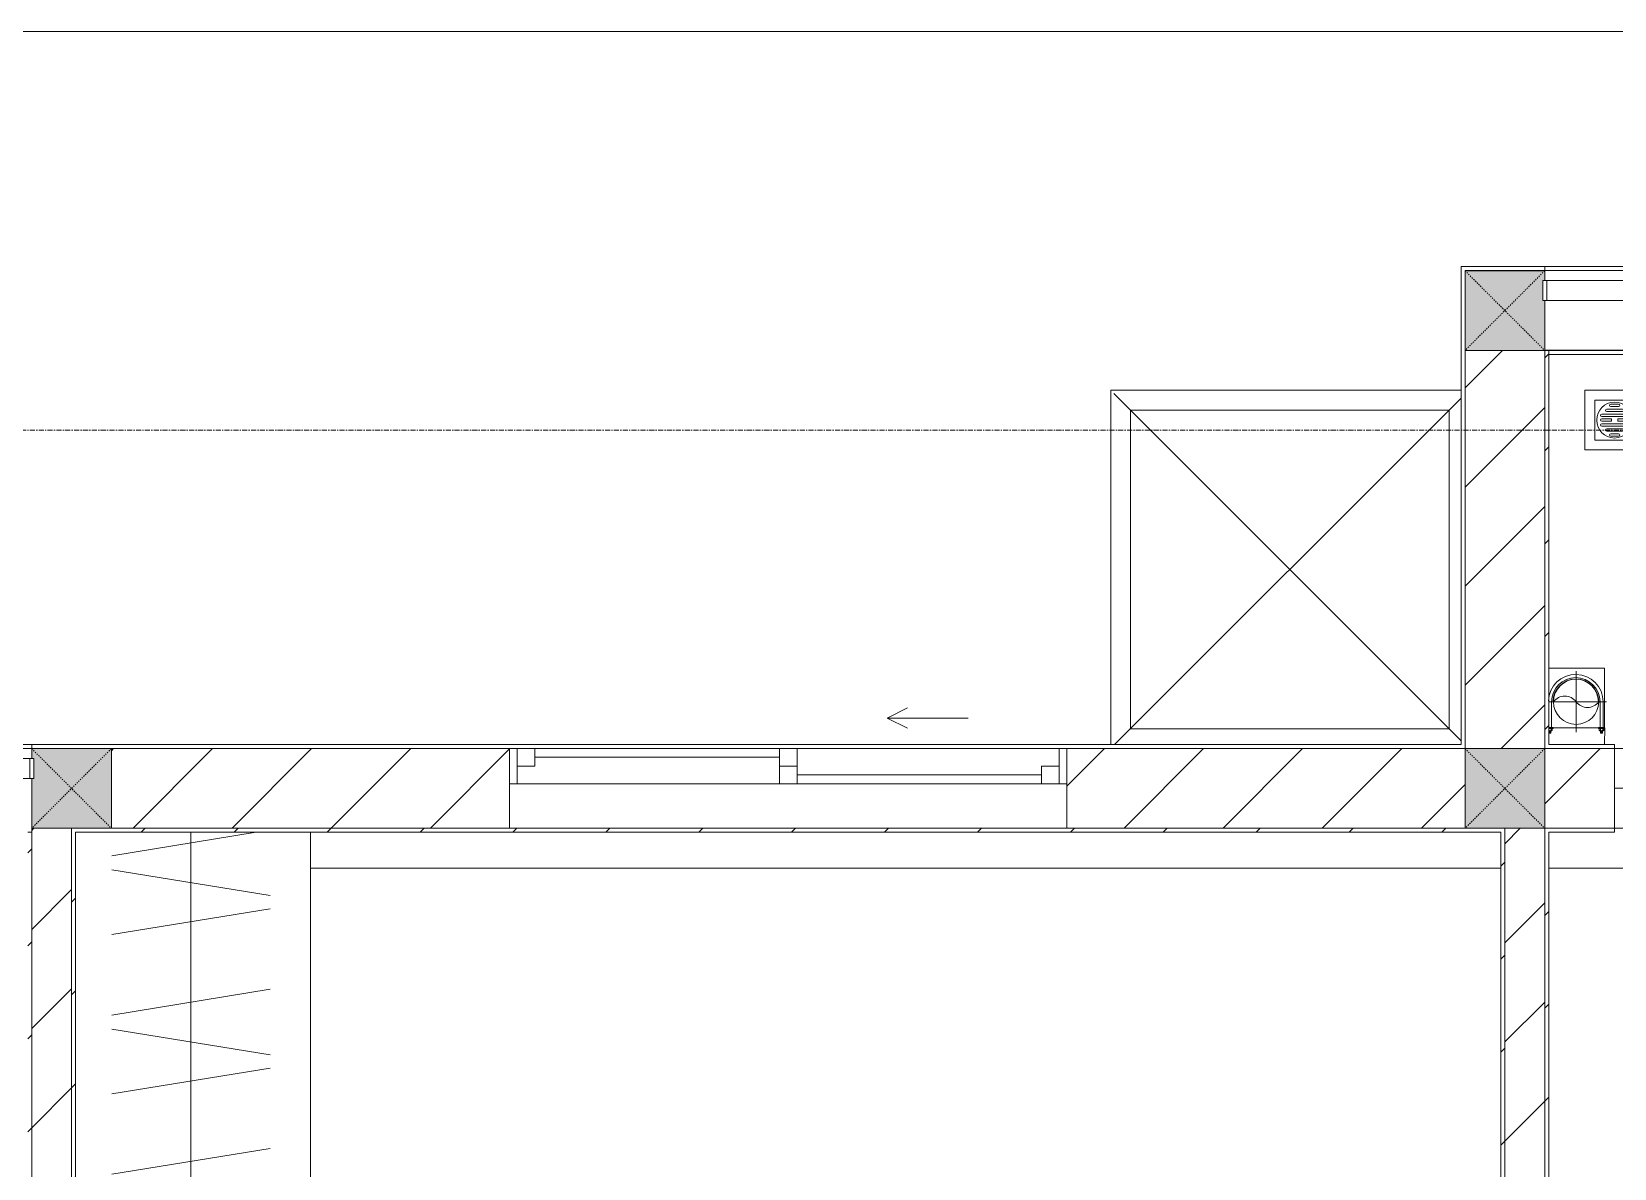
# Model space of a CAD drawing. Header units: millimetres. Extents: x 5356 to 209803, y -16346 to 109894.
# Drawn here: x 62252 to 66228, y 43483 to 46337 of the extents above; entities that cross this region are included whole.
import ezdxf

# ---------------------------------------------------------------- set-up
doc = ezdxf.new("R2010")
doc.units = ezdxf.units.MM
for name, pattern in [('Dash', [6, 3, -3]), ('Grid Line', [22.225, 12.7, -3.175, 3.175, -3.175]), ('IMPORT-CENTER _3_', [10.16, 6.35, -1.27, 1.27, -1.27])]:
    doc.linetypes.add(name, pattern=pattern)
for name, color, linetype, lineweight in [('0-1', 7, 'Continuous', 5), ('A-DOOR', 31, 'Continuous', 9), ('A-DOOR-FRAM', 31, 'Continuous', 9), ('A-DOOR-HDLN', 31, 'Dash', 9), ('A-FLOR-1', 9, 'Continuous', 9), ('A-FLOR-HRAL', 11, 'Continuous', 9), ('A-FLOR-HRAL-1', 9, 'Continuous', 9), ('A-GLAZ', 151, 'Continuous', 9), ('A-WALL', 113, 'Continuous', 9), ('A-WALL-1', 253, 'Continuous', 18), ('A-WALL-3', 113, 'Continuous', 18), ('A-WALL-PATT-1', 10, 'Continuous', 9), ('A-WALL-PATT-2', 9, 'Continuous', 9), ('A-WALL-PATT-3', 111, 'Continuous', 9), ('G-IMPT', 8, 'Continuous', 9), ('G-IMPT-2', 8, 'IMPORT-CENTER _3_', 9), ('I-FURN', 30, 'Continuous', 9), ('I-FURN-1', 9, 'Continuous', 9), ('I-WALL-1', 253, 'Continuous', 18), ('I-WALL-2', 9, 'Continuous', 9), ('M-EQPM', 50, 'Continuous', 9), ('S-BEAM-1', 9, 'Continuous', 9), ('S-COLS', 52, 'Continuous', 9), ('S-COLS-1', 254, 'Continuous', 5), ('S-COLS-4', 52, 'Continuous', 18), ('S-COLS-5', 52, 'Dash', 9), ('S-COLS-HDLN', 52, 'Dash', 9), ('S-GRID-1', 1, 'Grid Line', 9)]:
    doc.layers.add(name, color=color, linetype=linetype, lineweight=lineweight)
pattern_1 = [(45, (0, 0), (-116.67262, 116.67262), [])]
pattern_2 = [(45, (0, 0), (-124.4508, 124.4508), [])]

# ---------------------------------------------------------------- blocks, each defined once
blk = doc.blocks.new('NCV_TKTC_KET CAU_rvt-1-TKCS_MB ĐỊNH VỊ MỐC TỌA ĐỘ CÔNG TRÌNH')
at = {"layer": 'S-BEAM-1'}
blk.add_line((66052.6, 45537.4), (69052.6, 45537.4), dxfattribs=at)
blk = doc.blocks.new('TU DO LV A - TU DO LV A-V20-TKCS_MB ĐỊNH VỊ MỐC TỌA ĐỘ CÔNG TRÌNH')
at = {"layer": 'I-FURN'}
for p, q in [((10, 0), (2990, 0)), ((169, -101), (104.4, -499)), ((202.5, -101), (267.1, -499)), ((404.3, -101), (468.9, -499)), ((569, -101), (504.4, -499)), ((602.5, -101), (667.1, -499)), ((804.3, -101), (868.9, -499)), ((969, -101), (904.4, -499)), ((1002.5, -101), (1067.1, -499)), ((1204.3, -101), (1268.9, -499)), ((1369, -101), (1304.4, -499)), ((1402.5, -101), (1467.1, -499)), ((1604.3, -101), (1668.9, -499)), ((1769, -101), (1704.4, -499)), ((1802.5, -101), (1867.1, -499)), ((2004.3, -101), (2068.9, -499)), ((2169, -101), (2104.4, -499)), ((2202.5, -101), (2267.1, -499)), ((2404.3, -101), (2468.9, -499)), ((2569, -101), (2504.4, -499)), ((2602.5, -101), (2667.1, -499)), ((2804.3, -101), (2868.9, -499)), ((2969, -101), (2904.4, -499)), ((10, -136.3), (68.9, -499)), ((10, -300), (2990, -300))]:
    blk.add_line(p, q, dxfattribs=at)
at = {"layer": 'I-FURN-1'}
blk.add_line((10, 0), (2990, 0), dxfattribs=at)
blk = doc.blocks.new('Railing - 50 x 10mm-457210-TKCS_MB ĐỊNH VỊ MỐC TỌA ĐỘ CÔNG TRÌNH')
at = {"layer": 'A-FLOR-HRAL-1'}
for p, q in [((25, 5), (-25, 5)), ((-25, 5), (-25, -5)), ((25, -5), (25, 5)), ((-25, -5), (25, -5))]:
    blk.add_line(p, q, dxfattribs=at)
blk = doc.blocks.new('Railing - Railing-1033686-TKCS_MB ĐỊNH VỊ MỐC TỌA ĐỘ CÔNG TRÌNH')
at = {"layer": 'A-FLOR-HRAL-1'}
for p, q in [((39338.4, 35251.3), (38294.1, 35251.3)), ((38294.1, 35201.3), (39338.4, 35201.3))]:
    blk.add_line(p, q, dxfattribs=at)
at = {"extrusion": (0, 0, -1), "zscale": -1, "rotation": 270}
for p in [(-38219.1, 35226.3), (-39344.1, 35226.3)]:
    blk.add_blockref('Railing - 50 x 10mm-457210-TKCS_MB ĐỊNH VỊ MỐC TỌA ĐỘ CÔNG TRÌNH', p, dxfattribs=at)
blk = doc.blocks.new('NCV_TKTC_TANG 1_rvt-1-TKCS_MB ĐỊNH VỊ MỐC TỌA ĐỘ CÔNG TRÌNH')
at = {"layer": 'A-WALL-PATT-1'}
h = blk.add_hatch(dxfattribs=at)
h.set_pattern_fill('FP_2', color=256, style=0, pattern_type=2)
h.set_pattern_definition(pattern_2)
h.paths.add_polyline_path([(62352.6, 41336.9), (62352.6, 44336.9), (62252.6, 44336.9), (62252.6, 41336.9)])
h = blk.add_hatch(dxfattribs=at)
h.set_pattern_fill('FP_2', color=256, style=0, pattern_type=2)
h.set_pattern_definition(pattern_2)
h.paths.add_polyline_path([(66052.6, 41336.9), (66052.6, 44336.9), (65952.6, 44336.9), (65952.6, 41336.9)])
at = {"layer": 'A-WALL-PATT-2'}
h = blk.add_hatch(dxfattribs=at)
h.set_pattern_fill('FP_3', color=256, style=0, pattern_type=2)
h.set_pattern_definition(pattern_1)
h.paths.add_polyline_path([(66062.6, 44536.9), (66062.6, 45536.9), (66052.6, 45536.9), (66052.6, 44536.9)])
h = blk.add_hatch(dxfattribs=at)
h.set_pattern_fill('FP_3', color=256, style=0, pattern_type=2)
h.set_pattern_definition(pattern_1)
h.paths.add_polyline_path([(66062.6, 44536.9), (66227.6, 44537.4), (66227.6, 44546.9), (66062.6, 44546.9), (66062.6, 44537.4)])
h.paths.add_polyline_path([(68727.6, 44536.9), (69052.6, 44536.9), (69052.6, 44546.9), (68727.6, 44546.9), (68727.6, 44537.4)])
h = blk.add_hatch(dxfattribs=at)
h.set_pattern_fill('FP_3', color=256, style=0, pattern_type=2)
h.set_pattern_definition(pattern_1)
h.paths.add_polyline_path([(62246.8, 41226.9), (62252.6, 41226.9), (62252.6, 44326.9), (62242.6, 44326.9), (62242.6, 41226.9)])
h = blk.add_hatch(dxfattribs=at)
h.set_pattern_fill('FP_3', color=256, style=0, pattern_type=2)
h.set_pattern_definition(pattern_1)
h.paths.add_polyline_path([(62362.6, 41336.9), (62362.6, 44336.9), (62352.6, 44336.9), (62352.6, 41336.9)])
h = blk.add_hatch(dxfattribs=at)
h.set_pattern_fill('FP_3', color=256, style=0, pattern_type=2)
h.set_pattern_definition(pattern_1)
h.paths.add_polyline_path([(62362.6, 44326.9), (65952.6, 44326.9), (65952.6, 44336.9), (62362.6, 44336.9)])
h = blk.add_hatch(dxfattribs=at)
h.set_pattern_fill('FP_3', color=256, style=0, pattern_type=2)
h.set_pattern_definition(pattern_1)
h.paths.add_polyline_path([(65942.6, 41336.9), (65952.6, 41336.9), (65952.6, 44326.9), (65942.6, 44326.9), (65942.6, 41346.9)])
h = blk.add_hatch(dxfattribs=at)
h.set_pattern_fill('FP_3', color=256, style=0, pattern_type=2)
h.set_pattern_definition(pattern_1)
h.paths.add_polyline_path([(66062.6, 41236.9), (66062.6, 44336.9), (66052.6, 44336.9), (66052.6, 41236.9)])
h = blk.add_hatch(dxfattribs=at)
h.set_pattern_fill('FP_3', color=256, style=0, pattern_type=2)
h.set_pattern_definition(pattern_1)
h.paths.add_polyline_path([(66062.6, 44326.9), (66227.6, 44326.9), (66227.6, 44336.9), (66062.6, 44336.9)])
h.paths.add_polyline_path([(68904.2, 44326.9), (68977.6, 44326.9), (68977.6, 44336.9), (68727.6, 44336.9), (68727.6, 44326.9)])
at = {"layer": 'A-FLOR-1'}
for p, q in [((68727.6, 44336.9), (66227.6, 44336.9)), ((66227.6, 44336.9), (68727.6, 44336.9))]:
    blk.add_line(p, q, dxfattribs=at)
at = {"layer": 'A-WALL-1'}
for p, q in [((62252.6, 44336.9), (62252.6, 41336.9)), ((62352.6, 44336.9), (62252.6, 44336.9)), ((62352.6, 41336.9), (62352.6, 44336.9)), ((66052.6, 44336.9), (65952.6, 44336.9)), ((65952.6, 44336.9), (65952.6, 41336.9)), ((66052.6, 41336.9), (66052.6, 44336.9))]:
    blk.add_line(p, q, dxfattribs=at)
at = {"layer": 'I-WALL-1'}
for p, q in [((66062.6, 45536.9), (66052.6, 45536.9)), ((66052.6, 45536.9), (66052.6, 44536.9)), ((66062.6, 44546.9), (66062.6, 45536.9)), ((66052.6, 44536.9), (66062.6, 44536.9)), ((66227.6, 44546.9), (66062.6, 44546.9)), ((66062.6, 44536.9), (66227.6, 44536.9)), ((66227.6, 44537.4), (66227.6, 44546.9)), ((62252.6, 44326.9), (62242.6, 44326.9)), ((62252.6, 41336.9), (62252.6, 44326.9)), ((62362.6, 44336.9), (62352.6, 44336.9)), ((62352.6, 44336.9), (62352.6, 41336.9)), ((65952.6, 44336.9), (62362.6, 44336.9)), ((62362.6, 41346.9), (62362.6, 44326.9)), ((62362.6, 44326.9), (65942.6, 44326.9)), ((65942.6, 44326.9), (65942.6, 41346.9)), ((65952.6, 44326.9), (65952.6, 44336.9)), ((65952.6, 41336.9), (65952.6, 44326.9)), ((66062.6, 44336.9), (66052.6, 44336.9)), ((66052.6, 44336.9), (66052.6, 41336.9)), ((66227.6, 44336.9), (66062.6, 44336.9)), ((66062.6, 41236.9), (66062.6, 44326.9)), ((66062.6, 44326.9), (66227.6, 44326.9)), ((66227.6, 44326.9), (66227.6, 44336.9))]:
    blk.add_line(p, q, dxfattribs=at)
at = {"layer": 'I-WALL-2'}
for p, q in [((66062.6, 45536.9), (69042.6, 45536.9)), ((69042.6, 45526.9), (66062.6, 45526.9))]:
    blk.add_line(p, q, dxfattribs=at)
at = {"layer": 'A-FLOR-HRAL-1'}
blk.add_blockref('Railing - Railing-1033686-TKCS_MB ĐỊNH VỊ MỐC TỌA ĐỘ CÔNG TRÌNH', (22908.5, 9260.7), dxfattribs=at)
at = {"layer": 'I-FURN-1', "rotation": 270.0000000000002}
blk.add_blockref('TU DO LV A - TU DO LV A-V20-TKCS_MB ĐỊNH VỊ MỐC TỌA ĐỘ CÔNG TRÌNH', (62952.6, 44336.9), dxfattribs=at)
blk = doc.blocks.new('1_FAMILY RVT - W01-WxH 1400x1400xmm-389822-TKCS_MB ĐỊNH VỊ MỐC TỌA ĐỘ CÔNG TRÌNH')
at = {"layer": 'A-GLAZ'}
for p, q in [((248.4, 172.39), (299.2, 197.79)), ((248.4, 172.39), (299.2, 146.99)), ((248.4, 172.39), (451.6, 172.39)), ((-700, 96.19), (-700, -103.81)), ((700, 96.19), (-700, 96.19)), ((-700, 96.19), (-636.5, 96.19)), ((-680.95, 96.19), (-680.95, 7.29)), ((-636.5, 96.19), (-22.225, 96.19)), ((-636.5, 96.19), (-636.5, 51.74)), ((-22.225, 7.29), (-22.225, 96.19)), ((-22.225, 96.19), (22.225, 96.19)), ((22.225, 96.19), (680.95, 96.19)), ((22.225, 96.19), (22.225, 7.29)), ((680.95, 96.19), (700, 96.19)), ((680.95, 96.19), (680.95, 7.29)), ((700, -103.81), (700, 96.19)), ((-636.5, 51.74), (-680.95, 51.74)), ((-636.5, 73.965), (-22.225, 73.965)), ((22.225, 51.74), (-22.225, 51.74)), ((636.5, 51.74), (636.5, 7.29)), ((680.95, 51.74), (636.5, 51.74)), ((-700, 7.29), (-680.95, 7.29)), ((-680.95, 7.29), (-22.225, 7.29)), ((-22.225, 7.29), (22.225, 7.29)), ((22.225, 29.515), (636.5, 29.515)), ((22.225, 7.29), (636.5, 7.29)), ((636.5, 7.29), (700, 7.29)), ((-700, -103.81), (700, -103.81))]:
    blk.add_line(p, q, dxfattribs=at)
blk = doc.blocks.new('DEG_02-DEG_03 - DEG_02-2500x2400mm-CỬA ĐI 02 CÁNH TRƯỢT-625766-TKCS_MB ĐỊNH VỊ MỐC TỌA ĐỘ CÔNG TRÌNH')
at = {"layer": 'A-DOOR'}
for p, q in [((-1110, 100), (-1210, 100)), ((-1210, 100), (-1210, 60)), ((-1110, 60), (-1110, 100)), ((-1110, 100), (-50, 100)), ((50, 100), (-50, 100)), ((-50, 100), (-50, 60)), ((50, 60), (50, 100)), ((-1210, 60), (-1110, 60)), ((-50, 60), (-1110, 60)), ((50, 60), (-50, 60)), ((-50, 60), (-50, 20)), ((-50, 60), (50, 60)), ((50, 20), (50, 60)), ((50, 60), (1110, 60)), ((1210, 60), (1110, 60)), ((1110, 60), (1110, 20)), ((1210, 20), (1210, 60)), ((-50, 20), (50, 20)), ((1110, 20), (50, 20)), ((1110, 20), (1210, 20))]:
    blk.add_line(p, q, dxfattribs=at)
at = {"layer": 'A-DOOR-FRAM'}
for p, q in [((-1210, 100), (-1250, 100)), ((-1250, 100), (-1250, 0)), ((-1210, 0), (-1210, 100)), ((1250, 100), (1210, 100)), ((1210, 100), (1210, 0)), ((1250, 0), (1250, 100)), ((-1250, 0), (-1210, 0)), ((1210, 0), (1250, 0))]:
    blk.add_line(p, q, dxfattribs=at)
at = {"layer": 'A-DOOR-HDLN'}
for p, q in [((-320.4, 151.1), (-355, 171.1)), ((320.4, 151.1), (355, 171.1)), ((-500.4, 151.1), (-320.4, 151.1)), ((-320.4, 151.1), (-355, 131.1)), ((320.4, 151.1), (355, 131.1)), ((500.4, 151.1), (320.4, 151.1))]:
    blk.add_line(p, q, dxfattribs=at)
blk = doc.blocks.new('Railing - 50 x 10mm-1251311-TKCS_MB ĐỊNH VỊ MỐC TỌA ĐỘ CÔNG TRÌNH')
at = {"layer": 'A-FLOR-HRAL'}
for p, q in [((25, 5), (-25, 5)), ((-25, 5), (-25, -5)), ((25, -5), (25, 5)), ((-25, -5), (25, -5))]:
    blk.add_line(p, q, dxfattribs=at)
blk = doc.blocks.new('Railing - Railing-1601271-TKCS_MB ĐỊNH VỊ MỐC TỌA ĐỘ CÔNG TRÌNH')
at = {"layer": 'A-FLOR-HRAL'}
for p, q in [((69047.6, 45712.4), (66057.6, 45712.4)), ((66057.6, 45662.4), (69047.6, 45662.4))]:
    blk.add_line(p, q, dxfattribs=at)
at = {"rotation": 90}
for p in [(66052.6, 45687.4), (69052.6, 45687.4)]:
    blk.add_blockref('Railing - 50 x 10mm-1251311-TKCS_MB ĐỊNH VỊ MỐC TỌA ĐỘ CÔNG TRÌNH', p, dxfattribs=at)
blk = doc.blocks.new('TKTC_XREF_251221_MB TANG 1 - TKTC_XREF_260130_MB TANG 1_dwg_THU NUOC - THU NUOC-444531-TKCS_MB TẦNG 1-4202124-TKCS_MB ĐỊNH VỊ MỐC TỌA ĐỘ CÔNG TRÌNH')
at = {"layer": 'M-EQPM'}
for p, q in [((-23.3, 10.8), (40.9, 10.8)), ((40.9, 4.8), (-23.3, 4.8)), ((-11, 23.3), (28.5, 23.3)), ((28.5, 17.3), (-11, 17.3)), ((-1.1, 35.6), (18.5, 35.6)), ((18.5, 29.6), (-1.1, 29.6)), ((-23.3, -13.6), (40.9, -13.6)), ((40.9, -19.6), (-23.3, -19.6)), ((-11, -26.1), (28.5, -26.1)), ((28.5, -32.1), (-11, -32.1)), ((-1.1, -38.5), (18.5, -38.5)), ((18.5, -44.5), (-1.1, -44.5))]:
    blk.add_line(p, q, dxfattribs=at)
at = {"layer": 'M-EQPM', "flags": 128}
for points in [[(83.7, -79.4), (83.7, 70.6), (-66.3, 70.6), (-66.3, -79.4)], [(58.7, -54.4), (58.7, 45.6), (-41.3, 45.6), (-41.3, -54.4)]]:
    blk.add_lwpolyline(points, close=True, dxfattribs=at)
for points in [[(-23.3, -1.2), (0.7, -1.2), (0.7, -7.2), (-23.3, -7.2)], [(40.9, -7.2), (16.7, -7.2), (16.7, -1.2), (40.9, -1.2)]]:
    blk.add_lwpolyline(points, dxfattribs=at)
at = {"layer": 'M-EQPM'}
for centre, radius, start, end in [((8.7, -4.4), 45, 360, 180), ((8.7, -4.4), 45, 360, 180), ((-23.3, 7.8), 3, 90, 270), ((-11, 20.3), 3, 90, 270), ((-1.1, 32.6), 3, 90, 270), ((18.5, 32.6), 3, 270, 90), ((28.5, 20.3), 3, 270, 90), ((40.9, 7.8), 3, 270, 90), ((8.7, -4.4), 45, 180, 360), ((8.7, -4.4), 45, 180, 360), ((-23.3, -4.2), 3, 90, 270), ((-23.3, -16.6), 3, 90, 270), ((-11, -29.1), 3, 90, 270), ((-1.1, -41.5), 3, 90, 270), ((18.5, -41.5), 3, 270, 90), ((28.5, -29.1), 3, 270, 90), ((40.9, -4.2), 3, 270, 90), ((40.9, -16.6), 3, 270, 90)]:
    blk.add_arc(centre, radius, start, end, dxfattribs=at)
blk = doc.blocks.new('TKTC_XREF_251221_MB TANG 1 - TKTC_XREF_260130_MB TANG 1_dwg_CUM U_DN100-V216-TKCS_MB ĐỊNH VỊ MỐC TỌA ĐỘ CÔNG TRÌNH')
at = {"layer": 'G-IMPT'}
blk.add_hatch(color=256, dxfattribs=at).paths.add_polyline_path([(0, 61), (15.8, 58.9), (30.5, 52.8), (43.1, 43.1), (52.8, 30.5), (58.9, 15.8), (61, 0), (58.9, -15.8), (52.8, -30.5), (43.1, -43.1), (30.5, -52.8), (15.8, -58.9), (0, -61), (0, -57), (14.8, -55.1), (28.5, -49.4), (40.3, -40.3), (49.4, -28.5), (55.1, -14.8), (57, 0), (55.1, 14.8), (49.4, 28.5), (40.3, 40.3), (28.5, 49.4), (14.8, 55.1), (0, 57)])
for p, q in [((-79.1, 66.6), (-79.1, 63.4)), ((-76.6, 66.6), (-76.6, 63.4)), ((-74.6, 66.6), (-74.6, 63.4)), ((-72.7, 69.3), (-72.7, 60.7)), ((-66.9, 67.9), (-71.7, 67.9)), ((-66.9, 62.1), (-71.7, 62.1)), ((-65, 69), (0, 69)), ((-79.1, -63.4), (-79.1, -66.6)), ((-76.6, -63.4), (-76.6, -66.6)), ((-74.6, -63.4), (-74.6, -66.6)), ((-72.7, -60.7), (-72.7, -68.7)), ((-66.9, -62.1), (-71.7, -62.1)), ((-66.9, -67.9), (-71.7, -67.9))]:
    blk.add_line(p, q, dxfattribs=at)
at = {"layer": 'G-IMPT', "flags": 128}
for points in [[(-72.7, 67.6), (-78.1, 67.6), (-78.1, 62.4), (-72.7, 62.4)], [(-71.7, 59.2), (-66.9, 59.2), (-66.9, 70.8), (-71.7, 70.8)], [(-66.9, 70.8), (-66.9, 72.7), (-65, 72.7), (-65, 57.3), (-66.9, 57.3), (-66.9, 59.2)], [(-65, 61), (0, 61), (0, 57)], [(-72.7, -62.4), (-78.1, -62.4), (-78.1, -67.6), (-72.7, -67.6)], [(-66.9, -68.7), (-66.9, -59.2), (-71.7, -59.2)], [(-66.9, -59.2), (-66.9, -57.3), (-65, -57.3), (-65, -68.7)], [(-65, -61), (0, -61), (0, -57)]]:
    blk.add_lwpolyline(points, dxfattribs=at)
at = {"layer": 'G-IMPT'}
for centre, radius, start, end in [((-78.1, 66.6), 0.96, 90, 180), ((-78.1, 63.4), 0.96, 180, 270), ((-71.1, 69.3), 1.56, 112.6199, 247.3801), ((-67.9, 65), 4.8, 143.1301, 216.8699), ((-71.1, 60.7), 1.56, 112.6199, 247.3801), ((0, 0), 69, 271.8896, 90), ((0, 0), 61, 270, 90), ((0, 0), 57, 270, 90), ((-78.1, -63.4), 0.96, 90, 180), ((-78.1, -66.6), 0.96, 180, 270), ((-71.1, -60.7), 1.56, 112.6199, 247.3801), ((-67.9, -65), 4.8, 143.1301, 216.8699)]:
    blk.add_arc(centre, radius, start, end, dxfattribs=at)
blk = doc.blocks.new('TKTC_XREF_251221_MB TANG 1 - TKTC_XREF_260130_MB TANG 1_dwg_$cc-V217-TKCS_MB ĐỊNH VỊ MỐC TỌA ĐỘ CÔNG TRÌNH')
at = {"layer": 'G-IMPT'}
blk.add_circle((0, 0), 0.5, dxfattribs=at)
for centre, radius, start, end in [((0, 0), 0.5, 90, 270), ((0.188, 0.25), 0.313, 126.8699, 233.1301), ((-0.188, -0.25), 0.313, 306.8699, 53.1301)]:
    blk.add_arc(centre, radius, start, end, dxfattribs=at)
at = {"layer": 'G-IMPT-2'}
for p, q in [((0, -0.673), (0, 0.607)), ((-0.673, 0), (0.673, 0))]:
    blk.add_line(p, q, dxfattribs=at)
blk = doc.blocks.new('TKTC_XREF_251221_MB TANG 1 - TKTC_XREF_260130_MB TANG 1_dwg-4202109-TKCS_MB ĐỊNH VỊ MỐC TỌA ĐỘ CÔNG TRÌNH')
at = {"layer": 'G-IMPT'}
blk.add_line((-137089.5, -356757.1), (-136948.5, -356757.1), dxfattribs=at)
at = {"layer": 'G-IMPT', "flags": 128}
for points in [[(-136948.5, -356757.1), (-136948.5, -356607.4), (-137089.1, -356607.4)], [(-137089.5, -356757.2), (-136948.3, -356757.2), (-136948.6, -356799.7)]]:
    blk.add_lwpolyline(points, dxfattribs=at)
at = {"extrusion": (0, 0, -1), "zscale": -1}
blk.add_blockref('TKTC_XREF_251221_MB TANG 1 - TKTC_XREF_260130_MB TANG 1_dwg_THU NUOC - THU NUOC-444531-TKCS_MB TẦNG 1-4202124-TKCS_MB ĐỊNH VỊ MỐC TỌA ĐỘ CÔNG TRÌNH', (136914.8, -355980.3), dxfattribs=at)
at = {"extrusion": (0, 0, -1)}
for name, p, xscale, yscale, zscale, rotation in [('TKTC_XREF_251221_MB TANG 1 - TKTC_XREF_260130_MB TANG 1_dwg_CUM U_DN100-V216-TKCS_MB ĐỊNH VỊ MỐC TỌA ĐỘ CÔNG TRÌNH', (137021, -356692.1), 0.9975000000000006, 0.9975000000000006, -0.9975000000000006, 90.00099133829468), ('TKTC_XREF_251221_MB TANG 1 - TKTC_XREF_260130_MB TANG 1_dwg_$cc-V217-TKCS_MB ĐỊNH VỊ MỐC TỌA ĐỘ CÔNG TRÌNH', (137020.1, -356692.1), 113.7150000000073, 113.7150000000073, -113.7150000000073, 269.9990086637471)]:
    blk.add_blockref(name, p, dxfattribs=dict(at, xscale=xscale, yscale=yscale, zscale=zscale, rotation=rotation))
blk = doc.blocks.new('TKTC_XREF_251221_MB TANG 1 - TKTC_XREF_251221_MB TANG 1-2038492-TKCS_MB ĐỊNH VỊ MỐC TỌA ĐỘ CÔNG TRÌNH')
blk.add_blockref('TKTC_XREF_251221_MB TANG 1 - TKTC_XREF_260130_MB TANG 1_dwg-4202109-TKCS_MB ĐỊNH VỊ MỐC TỌA ĐỘ CÔNG TRÌNH', (169499.1, 384109.7))
blk = doc.blocks.new('TKTC_NAP THAM BE NUOC NGAM_260130 - TKTC_XREF_260130_NAP THAM BE NUOC NGAM_dwg-4013458-TKCS_MB ĐỊNH VỊ MỐC TỌA ĐỘ CÔNG TRÌNH')
at = {"layer": 'G-IMPT'}
for p, q in [((-138190.8, 141006.3), (-137319.1, 140134.7)), ((-137319.1, 140994.7), (-138189.1, 140124.7)), ((-140209.1, 139814.7), (-137219.1, 139814.7))]:
    blk.add_line(p, q, dxfattribs=at)
at = {"layer": 'G-IMPT', "flags": 128}
for points in [[(-137319.1, 141014.7), (-138199.1, 141014.7), (-138199.1, 140124.7)], [(-137099.4, 139814.7), (-134909, 139814.7), (-134909, 140035.1)]]:
    blk.add_lwpolyline(points, dxfattribs=at)
blk.add_lwpolyline([(-138149.1, 140164.7), (-137349.1, 140164.7), (-137349.1, 140964.7), (-138149.1, 140964.7)], close=True, dxfattribs=at)
blk = doc.blocks.new('TKTC_NAP THAM BE NUOC NGAM_260130 - NẮP THĂM BỂ NƯỚC NGẦM-2336355-TKCS_MB ĐỊNH VỊ MỐC TỌA ĐỘ CÔNG TRÌNH')
blk.add_blockref('TKTC_NAP THAM BE NUOC NGAM_260130 - TKTC_XREF_260130_NAP THAM BE NUOC NGAM_dwg-4013458-TKCS_MB ĐỊNH VỊ MỐC TỌA ĐỘ CÔNG TRÌNH', (150009, -139814.7))
blk = doc.blocks.new('G1_SOF - BO TRU - 200x200-3050151-TKCS_MB ĐỊNH VỊ MỐC TỌA ĐỘ CÔNG TRÌNH')
at = {"layer": 'S-COLS-HDLN'}
for p, q in [((-100, 100), (100, -100)), ((100, 100), (-100, -100))]:
    blk.add_line(p, q, dxfattribs=at)

msp = doc.modelspace()

# ---------------------------------------------------------------- hatches: boundary and pattern name
at = {"layer": 'A-WALL-PATT-3'}
h = msp.add_hatch(dxfattribs=at)
h.set_pattern_fill('FP_1', color=256, style=0, pattern_type=2)
h.set_pattern_definition(pattern_2)
h.paths.add_polyline_path([(66052.6, 44537.4), (66052.6, 45536.9), (65852.6, 45536.9), (65852.6, 44537.4), (65878.1, 44537.4)])
h = msp.add_hatch(dxfattribs=at)
h.set_pattern_fill('FP_1', color=256, style=0, pattern_type=2)
h.set_pattern_definition(pattern_2)
h.paths.add_polyline_path([(65852.6, 44337.4), (65852.6, 44536.9), (64852.6, 44536.9), (64852.6, 44337.4)])
h.paths.add_polyline_path([(62452.6, 44337.4), (63452.6, 44337.4), (63452.6, 44536.9), (62452.6, 44536.9)])
h = msp.add_hatch(dxfattribs=at)
h.set_pattern_fill('FP_1', color=256, style=0, pattern_type=2)
h.set_pattern_definition(pattern_2)
h.paths.add_polyline_path([(66052.6, 44337.4), (66227.6, 44337.4), (66227.6, 44537.4), (66052.6, 44536.9), (66052.6, 44437.4)])
h.paths.add_polyline_path([(68904.2, 44337.4), (68977.6, 44337.4), (68977.6, 44537.4), (68727.6, 44537.4), (68727.6, 44337.4)])
at = {"layer": 'S-COLS-1'}
for points in [[(65852.6, 45536.9), (66052.6, 45536.9), (66052.6, 45662.4), (66047.6, 45662.4), (66047.6, 45712.4), (66052.6, 45712.4), (66052.6, 45736.9), (65852.6, 45736.9)], [(62452.6, 44336.9), (62452.6, 44536.9), (62252.6, 44536.9), (62252.6, 44512), (62257.6, 44512), (62257.6, 44462), (62252.6, 44462), (62252.6, 44336.9)], [(65878.1, 44336.9), (66052.6, 44337.4), (66052.6, 44536.9), (65852.6, 44536.9), (65852.6, 44336.9)]]:
    msp.add_hatch(color=256, dxfattribs=at).paths.add_polyline_path(points)

# ---------------------------------------------------------------- linework, layer by layer
at = {"layer": 'A-WALL'}
for p, q in [((75827.6, 46337.4), (55452.6, 46337.4)), ((65852.6, 45736.9), (66052.6, 45736.9)), ((66052.6, 45747.4), (69052.6, 45747.4)), ((69052.6, 45737.4), (66052.6, 45737.4)), ((66052.6, 45536.9), (65852.6, 45536.9)), ((61137.5, 44546.9), (62252.6, 44546.9)), ((62252.6, 44536.9), (61202.6, 44536.9)), ((63452.6, 44536.9), (62452.6, 44536.9)), ((62452.6, 44536.9), (62452.6, 44337.4)), ((65852.6, 44536.9), (64852.6, 44536.9)), ((65852.6, 44337.4), (65852.6, 44537.4)), ((65852.6, 44536.9), (66052.6, 44536.9)), ((66052.6, 44536.9), (66052.6, 44337.4)), ((68727.6, 44337.4), (66227.6, 44337.4))]:
    msp.add_line(p, q, dxfattribs=at)
at = {"layer": 'A-WALL-3'}
for p, q in [((65842.6, 45747.4), (65842.6, 44546.9)), ((66052.6, 45747.4), (65842.6, 45747.4)), ((66052.6, 45737.4), (65852.6, 45737.4)), ((65852.6, 44537.4), (65852.6, 45737.4)), ((65852.6, 45737.4), (66052.6, 45737.4)), ((66052.6, 45737.4), (66052.6, 45747.4)), ((66052.6, 45736.9), (66052.6, 45737.4)), ((66052.6, 44537.4), (66052.6, 45536.9)), ((65842.6, 44546.9), (62252.6, 44546.9)), ((62252.6, 44546.9), (62252.6, 44536.9)), ((62252.6, 44536.9), (62452.6, 44536.9)), ((66227.6, 44537.4), (66052.6, 44537.4)), ((66227.6, 44337.4), (66227.6, 44437.4)), ((62452.6, 44337.4), (63452.6, 44337.4)), ((64852.6, 44337.4), (65852.6, 44337.4)), ((66052.6, 44337.4), (66227.6, 44337.4))]:
    msp.add_line(p, q, dxfattribs=at)
at = {"layer": 'S-COLS'}
for p, q in [((66052.6, 45736.9), (65852.6, 45736.9)), ((65852.6, 45536.9), (66052.6, 45536.9)), ((62452.6, 44337.4), (62452.6, 44536.9)), ((66052.6, 44536.9), (65852.6, 44536.9)), ((65852.6, 44536.9), (65852.6, 44337.4)), ((66052.6, 44337.4), (66052.6, 44536.9))]:
    msp.add_line(p, q, dxfattribs=at)
at = {"layer": 'S-COLS-4'}
for p, q in [((65852.6, 45736.9), (65852.6, 45536.9)), ((66052.6, 45712.4), (66052.6, 45736.9)), ((66052.6, 45536.9), (66052.6, 45662.4)), ((62452.6, 44536.9), (62252.6, 44536.9)), ((62252.6, 44536.9), (62252.6, 44512)), ((62252.6, 44462), (62252.6, 44336.9)), ((62252.6, 44336.9), (62452.6, 44336.9)), ((62452.6, 44336.9), (62452.6, 44337.4)), ((65852.6, 44337.4), (65852.6, 44336.9)), ((65852.6, 44336.9), (66052.6, 44336.9)), ((66052.6, 44336.9), (66052.6, 44337.4))]:
    msp.add_line(p, q, dxfattribs=at)
at = {"layer": 'S-GRID-1'}
for p, q in [((128757.8, 45336.9), (32145.8, 45336.9)), ((131551.8, 44536.9), (29351.8, 44536.9))]:
    msp.add_line(p, q, dxfattribs=at)

# ---------------------------------------------------------------- block references
at = {"layer": '0-1'}
for name in ['NCV_TKTC_KET CAU_rvt-1-TKCS_MB ĐỊNH VỊ MỐC TỌA ĐỘ CÔNG TRÌNH', 'NCV_TKTC_TANG 1_rvt-1-TKCS_MB ĐỊNH VỊ MỐC TỌA ĐỘ CÔNG TRÌNH']:
    msp.add_blockref(name, (0, 0), dxfattribs=at)
at = {"layer": 'A-DOOR'}
msp.add_blockref('DEG_02-DEG_03 - DEG_02-2500x2400mm-CỬA ĐI 02 CÁNH TRƯỢT-625766-TKCS_MB ĐỊNH VỊ MỐC TỌA ĐỘ CÔNG TRÌNH', (67477.6, 44437.4), dxfattribs=at)
at = {"layer": 'A-FLOR-HRAL'}
msp.add_blockref('Railing - Railing-1601271-TKCS_MB ĐỊNH VỊ MỐC TỌA ĐỘ CÔNG TRÌNH', (0, 0), dxfattribs=at)
at = {"layer": 'A-GLAZ'}
msp.add_blockref('1_FAMILY RVT - W01-WxH 1400x1400xmm-389822-TKCS_MB ĐỊNH VỊ MỐC TỌA ĐỘ CÔNG TRÌNH', (64152.6, 44441.2), dxfattribs=at)
at = {"layer": 'M-EQPM'}
for name, p in [('TKTC_XREF_251221_MB TANG 1 - TKTC_XREF_251221_MB TANG 1-2038492-TKCS_MB ĐỊNH VỊ MỐC TỌA ĐỘ CÔNG TRÌNH', (33652.6, 17236.9)), ('TKTC_NAP THAM BE NUOC NGAM_260130 - NẮP THĂM BỂ NƯỚC NGẦM-2336355-TKCS_MB ĐỊNH VỊ MỐC TỌA ĐỘ CÔNG TRÌNH', (53152.6, 44236.9))]:
    msp.add_blockref(name, p, dxfattribs=at)
at = {"layer": 'S-COLS-5'}
for p in [(65952.6, 45636.9), (62352.6, 44436.9), (65952.6, 44436.9)]:
    msp.add_blockref('G1_SOF - BO TRU - 200x200-3050151-TKCS_MB ĐỊNH VỊ MỐC TỌA ĐỘ CÔNG TRÌNH', p, dxfattribs=at)

doc.saveas('drawing.dxf')
